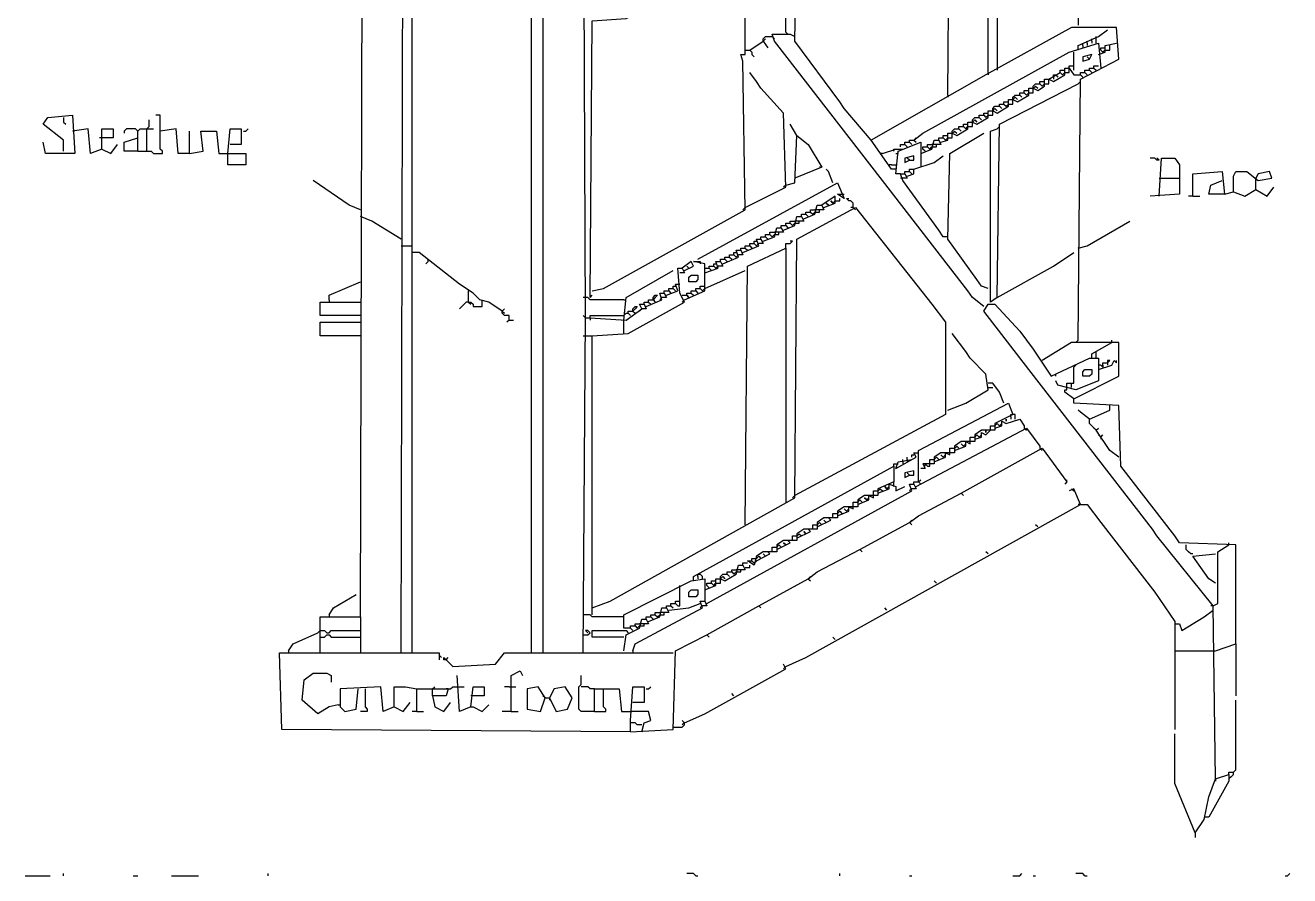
# Model space of a CAD drawing. Extents: x 0 to 9.8, y 0 to 10.1.
# Drawn here: x 0.62 to 9.54, y 0 to 6 of the extents above; entities that cross this region are included whole.
import ezdxf

# ---------------------------------------------------------------- set-up
doc = ezdxf.new("R2010")
doc.units = 0
doc.header["$MEASUREMENT"] = 0
doc.layers.add('PFV', color=7, linetype='Continuous')

msp = doc.modelspace()

# ---------------------------------------------------------------- linework, layer by layer
at = {"layer": 'PFV', "color": 0}
for points in [[(2.984127, 1.825397, 0), (3, 8.126984, 0), (3.285714, 8.126984, 0), (3.285714, 8.15873, 0), (3.349206, 8.15873, 0), (3.333333, 7.47619, 0)], [(4.571429, 3.936508, 0), (4.555556, 8, 0), (4.619048, 8.015873, 0), (4.603175, 6.285714, 0), (4.857143, 6.301587, 0), (6.777778, 7.365079, 0), (8.015873, 8.047619, 0), (8.031746, 7.857143, 0), (8.047619, 6, 0)], [(3.269841, 1.571429, 0), (3.285714, 7.444444, 0), (3.396825, 7.460317, 0), (3.396825, 7.507937, 0), (3.428571, 7.507937, 0), (3.460317, 7.492063, 0), (3.539683, 7.539683, 0), (3.555556, 7.603175, 0), (3.587302, 7.603175, 0), (3.603175, 7.571429, 0), (3.539683, 7.571429, 0)], [(3.349206, 1.571429, 0), (3.349206, 7.444444, 0)], [(4.190476, 1.571429, 0), (4.190476, 7.412698, 0), (4.206349, 7.428571, 0), (4.269841, 7.428571, 0), (4.269841, 1.571429, 0)], [(7.126984, 5.507937, 0), (7.142857, 7.333333, 0), (7.428571, 7.47619, 0), (7.47619, 7.492063, 0), (7.47619, 5.698413, 0)], [(7.412698, 5.666667, 0), (7.412698, 7.460317, 0)], [(8.047619, 3.777778, 0), (8.063492, 5.619048, 0), (8.333333, 5.761905, 0), (8.31746, 5.984127, 0), (8, 5.984127, 0), (7.396825, 5.650794, 0), (6.587302, 5.190476, 0), (6.396825, 5.412698, 0), (6.365079, 5.460317, 0), (6.047619, 5.888889, 0), (6.063492, 6.730159, 0), (6.761905, 7.111111, 0), (6.761905, 7.31746, 0), (6.936508, 7.380952, 0), (6.936508, 7.206349, 0), (6.761905, 7.142857, 0)], [(4.603175, 4.079365, 0), (4.619048, 6.031746, 0), (4.857143, 6.047619, 0), (5.269841, 6.269841, 0), (5.269841, 6.31746, 0), (5.539683, 6.428571, 0), (6, 6.68254, 0), (6.047619, 6.698413, 0)], [(5.984127, 5.952381, 0), (5.984127, 6.666667, 0)], [(4.619048, 4.126984, 0), (4.698413, 4.142857, 0), (5.698413, 4.698413, 0), (5.68254, 5.746032, 0), (5.666667, 5.793651, 0), (5.698413, 5.793651, 0), (5.698413, 6.507937, 0)], [(5.730159, 5.825397, 0), (5.825397, 5.888889, 0), (5.857143, 5.84127, 0)], [(5.825397, 5.888889, 0), (5.825397, 5.904762, 0), (5.84127, 5.920635, 0), (5.888889, 5.920635, 0)], [(5.825397, 5.888889, 0), (5.84127, 5.904762, 0)], [(7.380952, 4.015873, 0), (7.301587, 4.079365, 0), (7.269841, 4.126984, 0), (6.666667, 4.904762, 0), (6.285714, 5.396825, 0), (5.904762, 5.888889, 0), (5.888889, 5.936508, 0), (6.015873, 5.936508, 0), (6.047619, 5.920635, 0)], [(5.888889, 5.920635, 0), (5.904762, 5.904762, 0)], [(5.984127, 5.952381, 0), (6, 5.936508, 0)], [(8.047619, 5.825397, 0), (8.047619, 5.857143, 0), (8.190476, 5.920635, 0), (8.253968, 5.968254, 0)], [(8.111111, 5.873016, 0), (8.111111, 5.888889, 0)], [(8.142857, 5.888889, 0), (8.142857, 5.904762, 0)], [(8.142857, 5.888889, 0), (8.142857, 5.873016, 0)], [(8.174603, 5.904762, 0), (8.174603, 5.920635, 0)], [(8.174603, 5.873016, 0), (8.174603, 5.904762, 0)], [(5.698413, 5.825397, 0), (5.730159, 5.825397, 0), (5.746032, 5.809524, 0), (5.746032, 5.793651, 0), (5.761905, 5.777778, 0)], [(6.888889, 5.190476, 0), (6.952381, 5.238095, 0), (7.984127, 5.809524, 0), (8.190476, 5.873016, 0), (8.206349, 5.698413, 0)], [(8.015873, 5.68254, 0), (8.015873, 5.809524, 0)], [(8.079365, 5.857143, 0), (8.079365, 5.873016, 0)], [(8.079365, 5.857143, 0), (8.079365, 5.84127, 0)], [(8.111111, 5.873016, 0), (8.111111, 5.857143, 0)], [(8.190476, 5.793651, 0), (8.238095, 5.809524, 0), (8.238095, 5.857143, 0), (8.31746, 5.873016, 0)], [(8.222222, 5.809524, 0), (8.206349, 5.825397, 0), (8.206349, 5.84127, 0), (8.238095, 5.84127, 0)], [(8.238095, 5.825397, 0), (8.222222, 5.809524, 0)], [(8.238095, 5.825397, 0), (8.269841, 5.825397, 0), (8.269841, 5.857143, 0)], [(7.984127, 5.698413, 0), (7.984127, 5.714286, 0), (8.015873, 5.714286, 0)], [(8.126984, 5.761905, 0), (8.142857, 5.793651, 0), (8.079365, 5.777778, 0), (8.079365, 5.746032, 0), (8.126984, 5.761905, 0), (8.111111, 5.777778, 0)], [(8.15873, 5.698413, 0), (8.15873, 5.714286, 0), (8.190476, 5.714286, 0)], [(5.698413, 4.714286, 0), (5.984127, 4.857143, 0), (5.968254, 5.380952, 0), (5.809524, 5.555556, 0), (5.777778, 5.603175, 0), (5.730159, 5.666667, 0)], [(7.079365, 5.174603, 0), (7.126984, 5.190476, 0), (7.126984, 5.238095, 0), (7.15873, 5.238095, 0), (7.190476, 5.222222, 0), (7.269841, 5.269841, 0), (7.269841, 5.31746, 0), (7.301587, 5.31746, 0), (7.333333, 5.301587, 0), (7.412698, 5.349206, 0), (7.412698, 5.396825, 0), (7.444444, 5.396825, 0), (7.47619, 5.380952, 0), (7.555556, 5.428571, 0), (7.555556, 5.47619, 0), (7.587302, 5.47619, 0), (7.619048, 5.460317, 0), (7.698413, 5.507937, 0), (7.698413, 5.555556, 0), (7.730159, 5.555556, 0), (7.761905, 5.539683, 0), (7.809524, 5.571429, 0), (7.809524, 5.619048, 0), (7.84127, 5.619048, 0), (7.873016, 5.603175, 0), (7.952381, 5.650794, 0), (7.952381, 5.698413, 0), (7.984127, 5.698413, 0), (8.015873, 5.650794, 0), (8.063492, 5.650794, 0), (8.079365, 5.634921, 0)], [(7.412698, 5.666667, 0), (7.412698, 5.650794, 0)], [(7.47619, 5.698413, 0), (7.47619, 5.68254, 0)], [(7.84127, 5.619048, 0), (7.920635, 5.666667, 0), (7.936508, 5.650794, 0), (7.952381, 5.666667, 0)], [(7.873016, 5.634921, 0), (7.873016, 5.650794, 0), (7.888889, 5.650794, 0)], [(7.873016, 5.634921, 0), (7.873016, 5.619048, 0)], [(7.888889, 5.650794, 0), (7.904762, 5.634921, 0)], [(7.920635, 5.666667, 0), (7.920635, 5.68254, 0), (7.952381, 5.68254, 0)], [(7.952381, 5.666667, 0), (7.984127, 5.666667, 0), (7.984127, 5.698413, 0)], [(8.063492, 5.650794, 0), (8.063492, 5.666667, 0), (8.095238, 5.666667, 0), (8.111111, 5.650794, 0)], [(8.095238, 5.666667, 0), (8.095238, 5.68254, 0), (8.126984, 5.68254, 0), (8.142857, 5.666667, 0)], [(8.126984, 5.68254, 0), (8.126984, 5.698413, 0), (8.15873, 5.698413, 0), (8.174603, 5.68254, 0)], [(7.47619, 4.079365, 0), (7.492063, 5.301587, 0), (8.047619, 5.587302, 0)], [(7.666667, 5.52381, 0), (7.666667, 5.539683, 0), (7.698413, 5.539683, 0)], [(7.698413, 5.52381, 0), (7.730159, 5.52381, 0), (7.730159, 5.555556, 0)], [(7.730159, 5.555556, 0), (7.730159, 5.571429, 0), (7.746032, 5.587302, 0), (7.777778, 5.587302, 0), (7.793651, 5.571429, 0), (7.809524, 5.587302, 0)], [(7.730159, 5.555556, 0), (7.746032, 5.571429, 0), (7.761905, 5.555556, 0)], [(7.777778, 5.587302, 0), (7.777778, 5.603175, 0), (7.809524, 5.603175, 0)], [(7.809524, 5.587302, 0), (7.84127, 5.587302, 0), (7.84127, 5.619048, 0)], [(8.047619, 5.587302, 0), (8.063492, 5.603175, 0)], [(7.126984, 5.507937, 0), (7.126984, 5.492063, 0)], [(7.492063, 5.428571, 0), (7.492063, 5.444444, 0), (7.52381, 5.444444, 0), (7.539683, 5.428571, 0), (7.555556, 5.444444, 0)], [(7.52381, 5.444444, 0), (7.52381, 5.460317, 0), (7.555556, 5.460317, 0)], [(7.555556, 5.444444, 0), (7.587302, 5.444444, 0), (7.587302, 5.47619, 0)], [(7.587302, 5.47619, 0), (7.587302, 5.492063, 0), (7.603175, 5.507937, 0), (7.634921, 5.507937, 0), (7.650794, 5.492063, 0)], [(7.587302, 5.47619, 0), (7.603175, 5.492063, 0), (7.619048, 5.47619, 0)], [(7.634921, 5.507937, 0), (7.634921, 5.52381, 0), (7.666667, 5.52381, 0), (7.68254, 5.507937, 0), (7.698413, 5.52381, 0)], [(0.888889, 5.111111, 0), (0.888889, 5.190476, 0), (0.746032, 5.301587, 0), (0.777778, 5.349206, 0), (0.952381, 5.365079, 0), (0.968254, 5.095238, 0), (0.857143, 5.095238, 0), (0.761905, 5.095238, 0), (0.746032, 5.174603, 0)], [(1.777778, 5.095238, 0), (1.698413, 5.095238, 0), (1.68254, 5.269841, 0), (1.571429, 5.253968, 0), (1.571429, 5.365079, 0), (1.539683, 5.365079, 0)], [(7.349206, 5.349206, 0), (7.349206, 5.365079, 0), (7.380952, 5.365079, 0), (7.396825, 5.349206, 0), (7.412698, 5.365079, 0)], [(7.380952, 5.365079, 0), (7.380952, 5.380952, 0), (7.412698, 5.380952, 0)], [(7.412698, 5.365079, 0), (7.444444, 5.365079, 0), (7.444444, 5.396825, 0)], [(7.444444, 5.396825, 0), (7.444444, 5.412698, 0), (7.460317, 5.428571, 0), (7.492063, 5.428571, 0), (7.507937, 5.412698, 0)], [(7.444444, 5.396825, 0), (7.460317, 5.412698, 0), (7.47619, 5.396825, 0)], [(0.888889, 5.349206, 0), (0.888889, 5.31746, 0), (0.904762, 5.301587, 0)], [(1.15873, 5.126984, 0), (1.079365, 5.095238, 0), (1.063492, 5.269841, 0), (0.952381, 5.253968, 0)], [(1.15873, 5.126984, 0), (1.15873, 5.269841, 0), (1.238095, 5.269841, 0), (1.238095, 5.206349, 0), (1.142857, 5.206349, 0)], [(1.412698, 5.253968, 0), (1.396825, 5.269841, 0), (1.333333, 5.269841, 0), (1.31746, 5.253968, 0), (1.31746, 5.238095, 0)], [(1.412698, 5.111111, 0), (1.412698, 5.253968, 0), (1.428571, 5.269841, 0), (1.52381, 5.269841, 0)], [(1.47619, 5.269841, 0), (1.492063, 5.285714, 0), (1.492063, 5.333333, 0)], [(1.47619, 5.111111, 0), (1.47619, 5.269841, 0)], [(2.047619, 5.095238, 0), (2.063492, 5.269841, 0), (2.142857, 5.269841, 0), (2.142857, 5.15873, 0), (2.063492, 5.15873, 0)], [(2.15873, 5.253968, 0), (2.174603, 5.253968, 0), (2.190476, 5.269841, 0)], [(6.063492, 5.222222, 0), (6.015873, 5.301587, 0)], [(7.15873, 5.238095, 0), (7.15873, 5.253968, 0), (7.174603, 5.269841, 0), (7.206349, 5.269841, 0), (7.222222, 5.253968, 0)], [(7.206349, 5.269841, 0), (7.206349, 5.285714, 0), (7.238095, 5.285714, 0), (7.253968, 5.269841, 0), (7.269841, 5.285714, 0)], [(7.238095, 5.285714, 0), (7.238095, 5.301587, 0), (7.269841, 5.301587, 0)], [(7.269841, 5.285714, 0), (7.301587, 5.285714, 0), (7.301587, 5.31746, 0)], [(7.301587, 5.31746, 0), (7.301587, 5.333333, 0), (7.31746, 5.349206, 0), (7.349206, 5.349206, 0), (7.365079, 5.333333, 0)], [(7.301587, 5.31746, 0), (7.31746, 5.333333, 0), (7.333333, 5.31746, 0)], [(7.47619, 4.079365, 0), (7.428571, 4.047619, 0), (7.428571, 5.253968, 0), (7.47619, 5.269841, 0)], [(7.47619, 5.269841, 0), (7.492063, 5.285714, 0)], [(1.412698, 5.111111, 0), (1.31746, 5.111111, 0), (1.31746, 5.174603, 0), (1.412698, 5.206349, 0)], [(1.412698, 5.111111, 0), (1.507937, 5.111111, 0), (1.52381, 5.095238, 0), (1.587302, 5.095238, 0), (1.587302, 5.111111, 0), (1.571429, 5.126984, 0), (1.571429, 5.253968, 0)], [(1.777778, 5.095238, 0), (1.777778, 5.253968, 0)], [(1.777778, 5.095238, 0), (1.873016, 5.111111, 0), (1.857143, 5.253968, 0), (1.968254, 5.253968, 0), (1.984127, 5.095238, 0), (2.174603, 5.095238, 0), (2.174603, 5.015873, 0), (2.047619, 5.015873, 0), (2.047619, 5.095238, 0)], [(5.984127, 4.873016, 0), (6.047619, 4.888889, 0), (6.063492, 5.222222, 0), (6.142857, 5.15873, 0), (6.238095, 5, 0), (6.047619, 4.920635, 0)], [(6.761905, 4.984127, 0), (6.730159, 4.984127, 0), (6.698413, 5.031746, 0), (6.587302, 5.190476, 0)], [(6.793651, 4.952381, 0), (6.761905, 4.952381, 0), (6.777778, 5.111111, 0), (6.936508, 5.174603, 0), (6.936508, 5, 0)], [(6.825397, 5.15873, 0), (6.825397, 5.174603, 0), (6.857143, 5.174603, 0), (6.873016, 5.15873, 0)], [(6.857143, 5.174603, 0), (6.857143, 5.190476, 0), (6.888889, 5.190476, 0), (6.904762, 5.174603, 0)], [(6.888889, 5.190476, 0), (6.904762, 5.206349, 0)], [(6.936508, 5.095238, 0), (7.015873, 5.126984, 0), (7.031746, 5.190476, 0), (7.063492, 5.190476, 0), (7.079365, 5.15873, 0), (7.015873, 5.15873, 0)], [(7.063492, 5.190476, 0), (7.063492, 5.206349, 0), (7.095238, 5.206349, 0), (7.111111, 5.190476, 0), (7.126984, 5.206349, 0)], [(7.095238, 5.206349, 0), (7.095238, 5.222222, 0), (7.126984, 5.222222, 0)], [(7.412698, 4.142857, 0), (7.365079, 4.15873, 0), (7.333333, 4.206349, 0), (7.126984, 4.492063, 0), (7.142857, 5.095238, 0), (7.380952, 5.238095, 0)], [(7.126984, 5.206349, 0), (7.15873, 5.206349, 0), (7.15873, 5.238095, 0)], [(7.15873, 5.238095, 0), (7.174603, 5.253968, 0), (7.190476, 5.238095, 0)], [(1.15873, 5.126984, 0), (1.222222, 5.095238, 0), (1.269841, 5.15873, 0)], [(6.666667, 5.095238, 0), (6.650794, 5.095238, 0)], [(6.666667, 5.095238, 0), (6.761905, 5.126984, 0), (6.809524, 5.126984, 0)], [(6.746032, 5.111111, 0), (6.746032, 5.126984, 0), (6.761905, 5.126984, 0)], [(6.761905, 5.095238, 0), (6.777778, 5.095238, 0), (6.777778, 5.111111, 0)], [(6.793651, 5.142857, 0), (6.793651, 5.15873, 0), (6.825397, 5.15873, 0), (6.84127, 5.142857, 0)], [(6.968254, 5.111111, 0), (6.952381, 5.126984, 0), (6.952381, 5.142857, 0), (6.984127, 5.142857, 0), (7, 5.126984, 0), (7.015873, 5.142857, 0)], [(6.984127, 5.142857, 0), (6.984127, 5.15873, 0), (7.015873, 5.15873, 0)], [(7.015873, 5.142857, 0), (7.047619, 5.142857, 0), (7.047619, 5.15873, 0)], [(6.238095, 5, 0), (6.222222, 5, 0)], [(6.730159, 5.015873, 0), (6.714286, 5.015873, 0)], [(6.730159, 5.015873, 0), (6.761905, 5.015873, 0)], [(6.857143, 5.047619, 0), (6.888889, 5.047619, 0), (6.888889, 5.079365, 0), (6.825397, 5.063492, 0), (6.825397, 5.031746, 0), (6.857143, 5.047619, 0), (6.84127, 5.063492, 0)], [(6.84127, 4.936508, 0), (6.888889, 4.952381, 0), (6.888889, 4.984127, 0), (7.031746, 5.031746, 0), (7.095238, 5.079365, 0)], [(8.619048, 4.793651, 0), (8.634921, 5.063492, 0), (8.730159, 5.063492, 0), (8.761905, 5.015873, 0), (8.761905, 4.809524, 0), (8.555556, 4.793651, 0)], [(8.619048, 5.047619, 0), (8.603175, 5.047619, 0), (8.587302, 5.063492, 0), (8.555556, 5.063492, 0)], [(8.619048, 5.047619, 0), (8.603175, 5.063492, 0)], [(6.31746, 4.888889, 0), (6.285714, 4.968254, 0), (6.269841, 4.984127, 0)], [(7.126984, 4.507937, 0), (7.095238, 4.507937, 0), (7.063492, 4.555556, 0), (6.809524, 4.904762, 0), (6.793651, 4.952381, 0), (6.825397, 4.952381, 0), (6.84127, 4.920635, 0), (6.809524, 4.920635, 0)], [(6.809524, 4.920635, 0), (6.793651, 4.920635, 0)], [(6.825397, 4.952381, 0), (6.825397, 4.968254, 0), (6.857143, 4.968254, 0), (6.873016, 4.952381, 0)], [(6.857143, 4.968254, 0), (6.857143, 4.984127, 0), (6.888889, 4.984127, 0)], [(8.619048, 4.920635, 0), (8.761905, 4.920635, 0)], [(8.857143, 4.793651, 0), (8.857143, 4.952381, 0), (9.063492, 4.968254, 0), (9.079365, 4.809524, 0), (8.968254, 4.809524, 0), (8.984127, 4.873016, 0), (9.063492, 4.904762, 0)], [(9.079365, 4.809524, 0), (9.142857, 4.825397, 0), (9.142857, 4.936508, 0), (9.15873, 4.968254, 0), (9.238095, 4.968254, 0), (9.31746, 4.904762, 0), (9.412698, 4.920635, 0), (9.396825, 4.968254, 0), (9.31746, 4.952381, 0), (9.301587, 4.920635, 0)], [(9.301587, 4.84127, 0), (9.301587, 4.920635, 0)], [(2.984127, 4.698413, 0), (2.904762, 4.730159, 0), (2.650794, 4.904762, 0)], [(5.365079, 4.349206, 0), (6.349206, 4.888889, 0), (6.396825, 4.777778, 0), (6.349206, 4.809524, 0), (6.380952, 4.809524, 0)], [(5.984127, 4.873016, 0), (5.968254, 4.857143, 0)], [(9.142857, 4.825397, 0), (9.222222, 4.793651, 0), (9.301587, 4.84127, 0), (9.380952, 4.793651, 0), (9.428571, 4.857143, 0)], [(6.111111, 4.634921, 0), (6.190476, 4.666667, 0), (6.206349, 4.730159, 0), (6.238095, 4.730159, 0), (6.253968, 4.698413, 0), (6.190476, 4.698413, 0)], [(6.253968, 4.714286, 0), (6.333333, 4.746032, 0), (6.333333, 4.793651, 0), (6.238095, 4.730159, 0)], [(6.285714, 4.730159, 0), (6.269841, 4.746032, 0)], [(6.269841, 4.746032, 0), (6.285714, 4.730159, 0)], [(6.31746, 4.746032, 0), (6.301587, 4.761905, 0)], [(6.301587, 4.761905, 0), (6.31746, 4.746032, 0), (6.333333, 4.761905, 0)], [(6.333333, 4.761905, 0), (6.365079, 4.761905, 0), (6.365079, 4.777778, 0)], [(6.380952, 4.809524, 0), (6.396825, 4.809524, 0)], [(6.460317, 4.714286, 0), (6.460317, 4.746032, 0), (6.444444, 4.761905, 0), (6.428571, 4.761905, 0), (6.412698, 4.777778, 0), (6.428571, 4.777778, 0)], [(8.857143, 4.793651, 0), (8.825397, 4.793651, 0)], [(8.857143, 4.793651, 0), (8.904762, 4.793651, 0)], [(3.269841, 4.492063, 0), (3.063492, 4.619048, 0), (2.984127, 4.650794, 0)], [(4.619048, 1.888889, 0), (4.746032, 1.936508, 0), (6.047619, 2.666667, 0), (6.063492, 4.492063, 0), (6.47619, 4.714286, 0), (7.015873, 4.031746, 0), (7.111111, 3.904762, 0), (7.111111, 3.253968, 0), (6.047619, 2.68254, 0)], [(5.698413, 4.714286, 0), (5.68254, 4.698413, 0)], [(5.968254, 4.555556, 0), (6.047619, 4.587302, 0), (6.063492, 4.650794, 0), (6.095238, 4.650794, 0), (6.111111, 4.619048, 0), (6.047619, 4.619048, 0)], [(6.095238, 4.650794, 0), (6.095238, 4.666667, 0), (6.126984, 4.666667, 0), (6.142857, 4.650794, 0)], [(6.126984, 4.666667, 0), (6.126984, 4.68254, 0), (6.15873, 4.68254, 0), (6.174603, 4.666667, 0), (6.190476, 4.68254, 0)], [(6.15873, 4.68254, 0), (6.15873, 4.698413, 0), (6.190476, 4.698413, 0)], [(6.190476, 4.68254, 0), (6.222222, 4.68254, 0), (6.222222, 4.698413, 0)], [(6.460317, 4.714286, 0), (6.444444, 4.714286, 0)], [(6.460317, 4.714286, 0), (6.47619, 4.698413, 0)], [(5.825397, 4.47619, 0), (5.904762, 4.507937, 0), (5.920635, 4.571429, 0), (5.952381, 4.571429, 0), (5.968254, 4.539683, 0), (5.904762, 4.539683, 0)], [(5.952381, 4.571429, 0), (5.952381, 4.587302, 0), (5.984127, 4.587302, 0), (6, 4.571429, 0)], [(5.984127, 4.587302, 0), (5.984127, 4.603175, 0), (6.015873, 4.603175, 0), (6.031746, 4.587302, 0), (6.047619, 4.603175, 0)], [(6.015873, 4.603175, 0), (6.015873, 4.619048, 0), (6.047619, 4.619048, 0)], [(6.047619, 4.603175, 0), (6.079365, 4.603175, 0), (6.079365, 4.619048, 0)], [(8.047619, 4.428571, 0), (8.111111, 4.444444, 0), (8.412698, 4.619048, 0)], [(5.68254, 4.396825, 0), (5.793651, 4.444444, 0), (5.777778, 4.492063, 0), (5.809524, 4.492063, 0), (5.825397, 4.460317, 0), (5.793651, 4.460317, 0)], [(5.761905, 4.460317, 0), (5.761905, 4.47619, 0), (5.777778, 4.47619, 0)], [(5.809524, 4.492063, 0), (5.809524, 4.507937, 0), (5.84127, 4.507937, 0), (5.857143, 4.492063, 0)], [(5.84127, 4.507937, 0), (5.84127, 4.52381, 0), (5.873016, 4.52381, 0), (5.888889, 4.507937, 0), (5.904762, 4.52381, 0)], [(5.873016, 4.52381, 0), (5.873016, 4.539683, 0), (5.904762, 4.539683, 0)], [(5.904762, 4.52381, 0), (5.936508, 4.52381, 0), (5.936508, 4.539683, 0)], [(5.984127, 4.428571, 0), (5.984127, 4.460317, 0), (6.015873, 4.460317, 0), (6.031746, 4.47619, 0), (6.015873, 4.47619, 0)], [(3.269841, 4.444444, 0), (3.349206, 4.444444, 0)], [(3.984127, 3.984127, 0), (3.888889, 4.047619, 0), (3.825397, 4.063492, 0), (3.777778, 4.111111, 0), (3.68254, 4.174603, 0), (3.396825, 4.396825, 0), (3.349206, 4.396825, 0)], [(5.539683, 4.31746, 0), (5.650794, 4.365079, 0), (5.634921, 4.412698, 0), (5.666667, 4.412698, 0), (5.68254, 4.380952, 0), (5.650794, 4.380952, 0)], [(5.587302, 4.365079, 0), (5.587302, 4.380952, 0), (5.619048, 4.380952, 0), (5.634921, 4.365079, 0), (5.650794, 4.380952, 0)], [(5.619048, 4.380952, 0), (5.619048, 4.396825, 0), (5.634921, 4.396825, 0)], [(5.666667, 4.412698, 0), (5.666667, 4.428571, 0), (5.698413, 4.428571, 0), (5.714286, 4.412698, 0)], [(5.698413, 4.428571, 0), (5.698413, 4.444444, 0), (5.730159, 4.444444, 0), (5.746032, 4.428571, 0)], [(5.698413, 2.47619, 0), (5.714286, 4.301587, 0), (5.984127, 4.428571, 0), (5.984127, 2.634921, 0)], [(5.730159, 4.444444, 0), (5.730159, 4.460317, 0), (5.761905, 4.460317, 0), (5.777778, 4.444444, 0), (5.793651, 4.460317, 0)], [(7.47619, 4.079365, 0), (7.873016, 4.301587, 0), (8.015873, 4.396825, 0)], [(3.460317, 4.333333, 0), (3.444444, 4.31746, 0)], [(3.460317, 4.333333, 0), (3.460317, 4.349206, 0)], [(4.619048, 1.84127, 0), (4.619048, 3.809524, 0), (4.873016, 3.825397, 0), (5.269841, 4.047619, 0), (5.238095, 4.111111, 0), (5.222222, 4.285714, 0), (5.253968, 4.285714, 0), (5.269841, 4.253968, 0), (5.238095, 4.253968, 0)], [(5.269841, 4.269841, 0), (5.333333, 4.301587, 0), (5.31746, 4.333333, 0), (5.253968, 4.285714, 0)], [(5.269841, 4.063492, 0), (5.412698, 4.126984, 0), (5.412698, 4.31746, 0), (5.333333, 4.333333, 0), (5.380952, 4.333333, 0), (5.380952, 4.31746, 0)], [(5.301587, 4.285714, 0), (5.285714, 4.301587, 0)], [(5.285714, 4.301587, 0), (5.301587, 4.285714, 0)], [(5.412698, 4.253968, 0), (5.507937, 4.285714, 0), (5.492063, 4.333333, 0), (5.52381, 4.333333, 0), (5.539683, 4.301587, 0), (5.507937, 4.301587, 0)], [(5.412698, 4.285714, 0), (5.444444, 4.285714, 0)], [(5.460317, 4.269841, 0), (5.444444, 4.285714, 0), (5.444444, 4.301587, 0), (5.47619, 4.301587, 0), (5.492063, 4.285714, 0), (5.507937, 4.301587, 0)], [(5.444444, 4.285714, 0), (5.460317, 4.269841, 0)], [(5.47619, 4.301587, 0), (5.47619, 4.31746, 0), (5.492063, 4.31746, 0)], [(5.52381, 4.333333, 0), (5.52381, 4.349206, 0), (5.555556, 4.349206, 0), (5.571429, 4.333333, 0)], [(5.555556, 4.349206, 0), (5.555556, 4.365079, 0), (5.587302, 4.365079, 0), (5.603175, 4.349206, 0)], [(4.84127, 3.920635, 0), (4.857143, 4.079365, 0), (5.190476, 4.269841, 0)], [(5.301587, 4.190476, 0), (5.301587, 4.222222, 0), (5.31746, 4.238095, 0), (5.365079, 4.238095, 0), (5.365079, 4.206349, 0), (5.349206, 4.190476, 0), (5.301587, 4.190476, 0)], [(5.412698, 4.142857, 0), (5.698413, 4.269841, 0)], [(2.761905, 4.063492, 0), (2.761905, 4.095238, 0), (2.984127, 4.190476, 0)], [(3.746032, 4.111111, 0), (3.746032, 4.126984, 0)], [(3.746032, 4.047619, 0), (3.746032, 4.111111, 0)], [(5, 4.015873, 0), (5.111111, 4.063492, 0), (5.095238, 4.111111, 0), (5.126984, 4.111111, 0), (5.142857, 4.079365, 0), (5.111111, 4.079365, 0)], [(5.126984, 4.111111, 0), (5.126984, 4.126984, 0), (5.15873, 4.126984, 0), (5.174603, 4.111111, 0)], [(5.142857, 4.095238, 0), (5.222222, 4.126984, 0), (5.206349, 4.174603, 0), (5.238095, 4.174603, 0)], [(5.15873, 4.126984, 0), (5.15873, 4.142857, 0), (5.190476, 4.142857, 0), (5.206349, 4.126984, 0)], [(5.190476, 4.142857, 0), (5.190476, 4.15873, 0), (5.206349, 4.15873, 0)], [(5.301587, 4.079365, 0), (5.285714, 4.095238, 0), (5.285714, 4.111111, 0), (5.31746, 4.111111, 0), (5.333333, 4.095238, 0)], [(5.31746, 4.111111, 0), (5.31746, 4.126984, 0), (5.349206, 4.126984, 0), (5.365079, 4.111111, 0)], [(5.349206, 4.126984, 0), (5.349206, 4.142857, 0), (5.380952, 4.142857, 0), (5.396825, 4.126984, 0), (5.412698, 4.142857, 0)], [(5.380952, 4.142857, 0), (5.380952, 4.15873, 0), (5.412698, 4.15873, 0)], [(2.984127, 3.952381, 0), (2.698413, 3.952381, 0), (2.698413, 4.047619, 0), (2.984127, 4.047619, 0)], [(2.761905, 4.063492, 0), (2.761905, 4.047619, 0)], [(3.746032, 4.047619, 0), (3.730159, 4.047619, 0), (3.714286, 4.031746, 0), (3.698413, 4.015873, 0), (3.68254, 4, 0)], [(3.746032, 4.047619, 0), (3.761905, 4.047619, 0), (3.777778, 4.031746, 0), (3.777778, 4.015873, 0), (3.84127, 4.015873, 0), (3.84127, 4.047619, 0)], [(3.746032, 4.047619, 0), (3.761905, 4.031746, 0)], [(3.84127, 4.047619, 0), (3.84127, 4.063492, 0)], [(4.84127, 4.063492, 0), (4.603175, 4.063492, 0), (4.587302, 4.079365, 0), (4.555556, 4.079365, 0)], [(4.555556, 1.571429, 0), (4.571429, 3.936508, 0), (4.603175, 3.936508, 0), (4.857143, 3.920635, 0), (4.968254, 4, 0), (4.952381, 4.031746, 0), (4.984127, 4.031746, 0), (5, 4, 0), (4.968254, 4, 0)], [(4.603175, 4.079365, 0), (4.619048, 4.095238, 0)], [(4.84127, 4.063492, 0), (4.857143, 4.063492, 0)], [(4.904762, 3.984127, 0), (4.904762, 4, 0), (4.920635, 4.015873, 0), (4.936508, 4.015873, 0), (4.920635, 4, 0), (4.904762, 3.984127, 0)], [(4.984127, 4.031746, 0), (4.984127, 4.047619, 0), (5.015873, 4.047619, 0), (5.031746, 4.031746, 0)], [(5.015873, 4.047619, 0), (5.015873, 4.063492, 0), (5.047619, 4.063492, 0), (5.063492, 4.047619, 0)], [(5.047619, 4.063492, 0), (5.047619, 4.079365, 0), (5.063492, 4.095238, 0), (5.079365, 4.095238, 0), (5.063492, 4.079365, 0), (5.047619, 4.063492, 0)], [(5.111111, 4.079365, 0), (5.095238, 4.063492, 0)], [(5.253968, 4.095238, 0), (5.285714, 4.095238, 0)], [(5.269841, 4.063492, 0), (5.253968, 4.047619, 0)], [(5.285714, 4.095238, 0), (5.301587, 4.079365, 0)], [(9.015873, 0.68254, 0), (9, 1.904762, 0), (8.603175, 2.396825, 0), (8.571429, 2.444444, 0), (8.079365, 3.079365, 0), (7.698413, 3.571429, 0), (7.380952, 3.984127, 0), (7.412698, 4.031746, 0), (7.460317, 4.031746, 0), (7.634921, 3.84127, 0), (7.730159, 3.714286, 0), (7.857143, 3.52381, 0), (8.126984, 3.650794, 0), (8.190476, 3.650794, 0), (8.190476, 3.492063, 0), (8.031746, 3.428571, 0), (7.904762, 3.460317, 0), (7.888889, 3.492063, 0)], [(4.031746, 3.920635, 0), (4.031746, 3.952381, 0), (4, 3.952381, 0), (3.984127, 3.968254, 0), (3.984127, 3.984127, 0), (4, 4, 0)], [(3.984127, 3.984127, 0), (4, 3.968254, 0)], [(4.571429, 3.936508, 0), (4.555556, 3.952381, 0)], [(4.603175, 3.936508, 0), (4.603175, 3.952381, 0), (4.84127, 3.952381, 0)], [(4.603175, 3.936508, 0), (4.603175, 3.920635, 0)], [(4.84127, 3.952381, 0), (4.857143, 3.968254, 0), (4.873016, 3.968254, 0), (4.888889, 3.952381, 0)], [(4.873016, 3.968254, 0), (4.873016, 3.984127, 0), (4.904762, 3.984127, 0), (4.920635, 3.968254, 0)], [(4.968254, 4, 0), (4.952381, 3.984127, 0)], [(2.984127, 3.809524, 0), (2.698413, 3.809524, 0), (2.698413, 3.904762, 0), (2.984127, 3.904762, 0)], [(4.031746, 3.920635, 0), (4.015873, 3.904762, 0)], [(4.031746, 3.920635, 0), (4.063492, 3.920635, 0)], [(4.84127, 3.825397, 0), (4.84127, 3.920635, 0)], [(4.555556, 3.809524, 0), (4.619048, 3.809524, 0)], [(7.126984, 3.285714, 0), (7.253968, 3.333333, 0), (7.412698, 3.428571, 0), (7.396825, 3.539683, 0), (7.285714, 3.650794, 0), (7.253968, 3.698413, 0), (7.15873, 3.825397, 0)], [(9.15873, 1.634921, 0), (9.15873, 2.333333, 0), (8.761905, 2.349206, 0), (8.730159, 2.396825, 0), (8.349206, 2.888889, 0), (8.333333, 3.31746, 0), (8.015873, 3.333333, 0), (8.015873, 3.365079, 0), (8.333333, 3.52381, 0), (8.333333, 3.761905, 0), (8, 3.761905, 0), (7.793651, 3.634921, 0)], [(8.047619, 3.777778, 0), (8.031746, 3.761905, 0)], [(8.142857, 3.650794, 0), (8.142857, 3.68254, 0), (8.285714, 3.761905, 0)], [(8.285714, 3.761905, 0), (8.285714, 3.777778, 0)], [(8.174603, 3.68254, 0), (8.174603, 3.698413, 0)], [(8.174603, 3.650794, 0), (8.174603, 3.68254, 0)], [(7.968254, 3.444444, 0), (7.968254, 3.47619, 0), (8.015873, 3.47619, 0), (8.015873, 3.587302, 0)], [(8.015873, 3.587302, 0), (8.031746, 3.603175, 0)], [(8.079365, 3.52381, 0), (8.079365, 3.555556, 0), (8.095238, 3.571429, 0), (8.142857, 3.571429, 0), (8.142857, 3.539683, 0), (8.126984, 3.52381, 0), (8.079365, 3.52381, 0)], [(8.190476, 3.571429, 0), (8.285714, 3.603175, 0), (8.301587, 3.634921, 0), (8.31746, 3.619048, 0), (8.31746, 3.634921, 0)], [(8.222222, 3.587302, 0), (8.206349, 3.603175, 0), (8.190476, 3.603175, 0)], [(8.222222, 3.587302, 0), (8.222222, 3.619048, 0), (8.253968, 3.619048, 0), (8.269841, 3.634921, 0), (8.253968, 3.634921, 0), (8.253968, 3.619048, 0)], [(8.222222, 3.603175, 0), (8.222222, 3.587302, 0)], [(8.253968, 3.619048, 0), (8.253968, 3.603175, 0)], [(7.888889, 3.52381, 0), (7.888889, 3.539683, 0)], [(7.52381, 3.333333, 0), (7.492063, 3.412698, 0), (7.444444, 3.47619, 0), (7.412698, 3.47619, 0)], [(7.412698, 3.444444, 0), (7.444444, 3.444444, 0)], [(7.952381, 3.428571, 0), (7.968254, 3.428571, 0), (7.968254, 3.444444, 0)], [(8.015873, 3.365079, 0), (7.952381, 3.412698, 0), (7.952381, 3.428571, 0)], [(8, 3.444444, 0), (8, 3.47619, 0)], [(6.920635, 2.777778, 0), (6.920635, 3, 0), (7.555556, 3.333333, 0), (7.587302, 3.253968, 0), (7.460317, 3.190476, 0), (7.460317, 3.142857, 0), (7.365079, 3.142857, 0), (7.31746, 3.111111, 0), (7.31746, 3.063492, 0), (7.222222, 3.063492, 0), (7.174603, 3.031746, 0), (7.174603, 2.984127, 0), (7.079365, 2.984127, 0), (7.031746, 2.952381, 0), (7.031746, 2.904762, 0), (6.952381, 2.904762, 0), (6.968254, 2.873016, 0), (6.936508, 2.873016, 0)], [(8.174603, 3.142857, 0), (8.126984, 3.190476, 0), (8.126984, 3.222222, 0), (8.269841, 3.285714, 0), (8.269841, 3.31746, 0)], [(7.460317, 3.15873, 0), (7.507937, 3.174603, 0), (7.507937, 3.206349, 0), (7.539683, 3.190476, 0), (7.634921, 3.222222, 0), (7.666667, 3.174603, 0), (7.666667, 3.15873, 0)], [(7.539683, 3.206349, 0), (7.539683, 3.222222, 0)], [(7.539683, 3.222222, 0), (7.539683, 3.206349, 0)], [(7.571429, 3.238095, 0), (7.571429, 3.253968, 0), (7.587302, 3.253968, 0)], [(7.571429, 3.238095, 0), (7.571429, 3.222222, 0)], [(7.603175, 3.222222, 0), (7.603175, 3.253968, 0), (7.587302, 3.253968, 0)], [(8.126984, 3.222222, 0), (8.063492, 3.269841, 0), (8.047619, 3.285714, 0)], [(6.904762, 2.746032, 0), (7.68254, 3.15873, 0), (7.777778, 3.031746, 0), (7.777778, 3.015873, 0)], [(7.31746, 3.079365, 0), (7.365079, 3.095238, 0), (7.365079, 3.126984, 0), (7.396825, 3.111111, 0), (7.428571, 3.142857, 0)], [(7.396825, 3.126984, 0), (7.396825, 3.142857, 0)], [(7.396825, 3.142857, 0), (7.396825, 3.126984, 0)], [(7.428571, 3.142857, 0), (7.428571, 3.174603, 0), (7.460317, 3.174603, 0)], [(7.460317, 3.174603, 0), (7.47619, 3.190476, 0), (7.492063, 3.174603, 0), (7.507937, 3.190476, 0)], [(7.666667, 3.15873, 0), (7.68254, 3.142857, 0)], [(8.174603, 3.142857, 0), (8.15873, 3.15873, 0)], [(8.333333, 2.952381, 0), (8.269841, 3, 0), (8.174603, 3.142857, 0), (8.190476, 3.15873, 0)], [(7.174603, 3, 0), (7.253968, 3.031746, 0), (7.253968, 3.063492, 0), (7.285714, 3.047619, 0), (7.285714, 3.063492, 0)], [(7.238095, 3.031746, 0), (7.222222, 3.047619, 0)], [(7.222222, 3.047619, 0), (7.238095, 3.031746, 0), (7.253968, 3.047619, 0)], [(7.285714, 3.063492, 0), (7.285714, 3.095238, 0), (7.31746, 3.095238, 0)], [(7.31746, 3.095238, 0), (7.333333, 3.111111, 0), (7.349206, 3.095238, 0), (7.365079, 3.111111, 0)], [(8.206349, 3.095238, 0), (8.190476, 3.111111, 0)], [(8.206349, 3.095238, 0), (8.222222, 3.111111, 0)], [(8.206349, 3.095238, 0), (8.206349, 3.079365, 0)], [(6.761905, 2.873016, 0), (6.904762, 2.952381, 0), (6.888889, 2.984127, 0), (6.920635, 2.984127, 0)], [(6.84127, 2.936508, 0), (6.84127, 2.952381, 0)], [(6.873016, 2.952381, 0), (6.873016, 2.968254, 0), (6.888889, 2.968254, 0)], [(7.031746, 2.920635, 0), (7.111111, 2.952381, 0), (7.111111, 2.984127, 0), (7.142857, 2.968254, 0), (7.142857, 2.984127, 0)], [(7.031746, 2.936508, 0), (7.047619, 2.952381, 0), (7.063492, 2.936508, 0)], [(7.095238, 2.952381, 0), (7.079365, 2.968254, 0)], [(7.079365, 2.968254, 0), (7.095238, 2.952381, 0), (7.111111, 2.968254, 0)], [(7.142857, 2.984127, 0), (7.142857, 3.015873, 0), (7.174603, 3.015873, 0)], [(7.174603, 3.015873, 0), (7.190476, 3.031746, 0), (7.206349, 3.015873, 0)], [(7.222222, 2.698413, 0), (7.793651, 3.015873, 0), (7.968254, 2.777778, 0)], [(7.777778, 3.015873, 0), (7.793651, 3, 0)], [(5.333333, 2.079365, 0), (5.333333, 2.111111, 0), (6.746032, 2.888889, 0), (6.746032, 2.777778, 0), (6.634921, 2.730159, 0), (6.634921, 2.68254, 0), (6.539683, 2.68254, 0), (6.492063, 2.650794, 0), (6.492063, 2.603175, 0), (6.396825, 2.603175, 0), (6.349206, 2.571429, 0), (6.349206, 2.52381, 0), (6.253968, 2.52381, 0), (6.206349, 2.492063, 0), (6.206349, 2.444444, 0), (6.111111, 2.444444, 0), (6.063492, 2.412698, 0), (6.063492, 2.365079, 0), (5.968254, 2.365079, 0), (5.920635, 2.333333, 0), (5.920635, 2.285714, 0), (5.825397, 2.285714, 0), (5.777778, 2.253968, 0), (5.761905, 2.190476, 0), (5.714286, 2.222222, 0), (5.746032, 2.222222, 0), (5.761905, 2.206349, 0), (5.777778, 2.222222, 0)], [(6.746032, 2.888889, 0), (6.746032, 2.904762, 0), (6.777778, 2.904762, 0)], [(6.761905, 2.873016, 0), (6.777778, 2.920635, 0), (6.873016, 2.936508, 0)], [(6.809524, 2.920635, 0), (6.809524, 2.936508, 0)], [(6.809524, 2.920635, 0), (6.809524, 2.904762, 0)], [(6.857143, 2.825397, 0), (6.888889, 2.825397, 0), (6.888889, 2.857143, 0), (6.825397, 2.84127, 0), (6.825397, 2.809524, 0), (6.857143, 2.825397, 0), (6.84127, 2.84127, 0)], [(6.84127, 2.936508, 0), (6.84127, 2.920635, 0)], [(6.968254, 2.888889, 0), (6.968254, 2.904762, 0), (6.984127, 2.888889, 0), (7, 2.888889, 0), (7, 2.904762, 0)], [(7, 2.904762, 0), (7, 2.936508, 0), (7.031746, 2.936508, 0)], [(6.746032, 2.746032, 0), (6.746032, 2.777778, 0)], [(6.888889, 2.761905, 0), (6.888889, 2.777778, 0), (6.920635, 2.777778, 0), (6.936508, 2.761905, 0)], [(6.920635, 2.777778, 0), (6.936508, 2.793651, 0)], [(7.968254, 2.777778, 0), (7.952381, 2.761905, 0)], [(7.968254, 2.777778, 0), (7.968254, 2.793651, 0)], [(5.428571, 1.920635, 0), (6.873016, 2.714286, 0), (6.857143, 2.761905, 0), (6.888889, 2.761905, 0), (6.904762, 2.730159, 0), (6.873016, 2.730159, 0)], [(6.047619, 2.68254, 0), (6.031746, 2.666667, 0)], [(6.492063, 2.619048, 0), (6.571429, 2.650794, 0), (6.571429, 2.68254, 0), (6.603175, 2.666667, 0), (6.603175, 2.68254, 0)], [(6.603175, 2.68254, 0), (6.603175, 2.714286, 0), (6.634921, 2.714286, 0)], [(6.634921, 2.698413, 0), (6.714286, 2.730159, 0), (6.714286, 2.761905, 0), (6.761905, 2.746032, 0), (6.761905, 2.714286, 0), (6.825397, 2.746032, 0)], [(6.634921, 2.714286, 0), (6.650794, 2.730159, 0), (6.666667, 2.714286, 0)], [(6.698413, 2.730159, 0), (6.68254, 2.746032, 0)], [(6.68254, 2.746032, 0), (6.698413, 2.730159, 0), (6.714286, 2.746032, 0)], [(6.873016, 2.730159, 0), (6.857143, 2.714286, 0)], [(6.857143, 2.492063, 0), (6.920635, 2.539683, 0), (7.222222, 2.698413, 0), (7.238095, 2.68254, 0)], [(8.063492, 2.619048, 0), (8.015873, 2.730159, 0), (7.984127, 2.714286, 0)], [(8, 2.730159, 0), (8.015873, 2.714286, 0)], [(5.984127, 1.47619, 0), (6.126984, 1.539683, 0), (8.063492, 2.619048, 0), (8.111111, 2.619048, 0), (8.206349, 2.492063, 0), (8.587302, 2, 0), (8.730159, 1.793651, 0), (8.730159, 1.031746, 0)], [(6.349206, 2.539683, 0), (6.428571, 2.571429, 0), (6.428571, 2.603175, 0), (6.460317, 2.587302, 0), (6.460317, 2.603175, 0)], [(6.412698, 2.571429, 0), (6.396825, 2.587302, 0)], [(6.396825, 2.587302, 0), (6.412698, 2.571429, 0), (6.428571, 2.587302, 0)], [(6.460317, 2.603175, 0), (6.460317, 2.634921, 0), (6.492063, 2.634921, 0)], [(6.492063, 2.634921, 0), (6.507937, 2.650794, 0), (6.52381, 2.634921, 0)], [(6.555556, 2.650794, 0), (6.539683, 2.666667, 0)], [(6.539683, 2.666667, 0), (6.555556, 2.650794, 0), (6.571429, 2.666667, 0)], [(8.063492, 2.619048, 0), (8.047619, 2.619048, 0)], [(6.206349, 2.460317, 0), (6.301587, 2.507937, 0), (6.285714, 2.52381, 0)], [(6.269841, 2.492063, 0), (6.253968, 2.507937, 0)], [(6.253968, 2.507937, 0), (6.269841, 2.492063, 0)], [(6.31746, 2.52381, 0), (6.31746, 2.555556, 0), (6.349206, 2.555556, 0)], [(6.349206, 2.555556, 0), (6.365079, 2.571429, 0), (6.380952, 2.555556, 0)], [(6.857143, 2.492063, 0), (6.873016, 2.507937, 0)], [(6.063492, 2.380952, 0), (6.15873, 2.428571, 0), (6.142857, 2.444444, 0)], [(6.063492, 2.396825, 0), (6.079365, 2.412698, 0), (6.095238, 2.396825, 0)], [(6.126984, 2.412698, 0), (6.111111, 2.428571, 0)], [(6.111111, 2.428571, 0), (6.126984, 2.412698, 0)], [(6.174603, 2.444444, 0), (6.174603, 2.47619, 0), (6.206349, 2.47619, 0)], [(6.206349, 2.47619, 0), (6.222222, 2.492063, 0), (6.238095, 2.47619, 0)], [(6.507937, 2.301587, 0), (6.857143, 2.492063, 0), (6.873016, 2.47619, 0)], [(7.761905, 2.460317, 0), (7.746032, 2.47619, 0)], [(5.920635, 2.301587, 0), (6.015873, 2.349206, 0), (6, 2.365079, 0)], [(5.920635, 2.31746, 0), (5.936508, 2.333333, 0), (5.952381, 2.31746, 0)], [(5.984127, 2.333333, 0), (5.968254, 2.349206, 0)], [(5.968254, 2.349206, 0), (5.984127, 2.333333, 0)], [(6.031746, 2.365079, 0), (6.031746, 2.396825, 0), (6.063492, 2.396825, 0)], [(8.857143, 2.269841, 0), (8.84127, 2.269841, 0), (8.825397, 2.285714, 0), (8.809524, 2.301587, 0), (8.809524, 2.333333, 0)], [(9, 1.904762, 0), (9.031746, 1.920635, 0), (9.031746, 2.031746, 0), (9.031746, 2.285714, 0), (9.111111, 2.333333, 0)], [(9.111111, 2.333333, 0), (9.111111, 2.349206, 0)], [(5.746032, 2.222222, 0), (5.746032, 2.238095, 0), (5.777778, 2.238095, 0)], [(5.777778, 2.222222, 0), (5.873016, 2.269841, 0), (5.857143, 2.285714, 0)], [(5.777778, 2.238095, 0), (5.793651, 2.253968, 0), (5.809524, 2.238095, 0)], [(5.84127, 2.253968, 0), (5.825397, 2.269841, 0)], [(5.825397, 2.269841, 0), (5.84127, 2.253968, 0)], [(5.888889, 2.285714, 0), (5.888889, 2.31746, 0), (5.920635, 2.31746, 0)], [(6.142857, 2.095238, 0), (6.206349, 2.142857, 0), (6.507937, 2.301587, 0), (6.52381, 2.285714, 0)], [(7.412698, 2.269841, 0), (7.396825, 2.285714, 0)], [(9.015873, 2.063492, 0), (8.968254, 2.095238, 0), (8.857143, 2.253968, 0), (9.015873, 2.269841, 0)], [(5.412698, 2.015873, 0), (5.492063, 2.047619, 0), (5.492063, 2.095238, 0), (5.52381, 2.095238, 0), (5.555556, 2.079365, 0), (5.634921, 2.126984, 0), (5.650794, 2.190476, 0), (5.68254, 2.190476, 0), (5.698413, 2.15873, 0), (5.634921, 2.15873, 0)], [(5.571429, 2.126984, 0), (5.571429, 2.142857, 0), (5.603175, 2.142857, 0), (5.619048, 2.126984, 0), (5.634921, 2.142857, 0)], [(5.603175, 2.142857, 0), (5.603175, 2.15873, 0), (5.634921, 2.15873, 0)], [(5.634921, 2.142857, 0), (5.666667, 2.142857, 0), (5.666667, 2.15873, 0)], [(5.68254, 2.190476, 0), (5.68254, 2.206349, 0), (5.714286, 2.206349, 0)], [(5.698413, 2.174603, 0), (5.730159, 2.174603, 0), (5.730159, 2.190476, 0)], [(4.888889, 1.746032, 0), (4.84127, 1.746032, 0), (4.84127, 1.84127, 0), (5.31746, 2.079365, 0), (5.412698, 2.095238, 0), (5.412698, 1.936508, 0)], [(5.365079, 2.111111, 0), (5.365079, 2.126984, 0), (5.380952, 2.126984, 0)], [(5.365079, 2.111111, 0), (5.365079, 2.095238, 0)], [(5.396825, 2.095238, 0), (5.396825, 2.111111, 0), (5.380952, 2.126984, 0)], [(5.444444, 2.031746, 0), (5.428571, 2.047619, 0), (5.428571, 2.063492, 0), (5.460317, 2.063492, 0), (5.47619, 2.047619, 0), (5.492063, 2.063492, 0)], [(5.460317, 2.063492, 0), (5.460317, 2.079365, 0), (5.492063, 2.079365, 0)], [(5.492063, 2.063492, 0), (5.52381, 2.063492, 0), (5.52381, 2.095238, 0)], [(5.52381, 2.095238, 0), (5.52381, 2.111111, 0), (5.539683, 2.126984, 0), (5.571429, 2.126984, 0), (5.587302, 2.111111, 0)], [(5.52381, 2.095238, 0), (5.539683, 2.111111, 0), (5.555556, 2.095238, 0)], [(5.793651, 1.904762, 0), (6.142857, 2.095238, 0), (6.15873, 2.079365, 0)], [(6.142857, 2.095238, 0), (6.15873, 2.111111, 0)], [(7.047619, 2.063492, 0), (7.031746, 2.079365, 0)], [(2.761905, 1.84127, 0), (2.793651, 1.888889, 0), (2.952381, 1.984127, 0)], [(5.174603, 1.904762, 0), (5.174603, 1.920635, 0), (5.206349, 1.920635, 0), (5.222222, 1.904762, 0), (5.238095, 1.904762, 0), (5.238095, 2.031746, 0)], [(5.238095, 2.031746, 0), (5.238095, 2.047619, 0)], [(5.301587, 1.968254, 0), (5.301587, 2, 0), (5.31746, 2.015873, 0), (5.365079, 2.015873, 0), (5.365079, 1.984127, 0), (5.349206, 1.968254, 0), (5.301587, 1.968254, 0)], [(4.904762, 1.587302, 0), (4.920635, 1.634921, 0), (5.396825, 1.888889, 0), (5.380952, 1.936508, 0), (5.412698, 1.936508, 0), (5.428571, 1.904762, 0), (5.396825, 1.904762, 0)], [(5.015873, 1.793651, 0), (5.095238, 1.825397, 0), (5.111111, 1.888889, 0), (5.142857, 1.888889, 0), (5.15873, 1.857143, 0), (5.095238, 1.857143, 0)], [(5.142857, 1.888889, 0), (5.142857, 1.904762, 0), (5.174603, 1.904762, 0), (5.190476, 1.888889, 0)], [(5.15873, 1.873016, 0), (5.301587, 1.888889, 0), (5.380952, 1.920635, 0)], [(5.206349, 1.920635, 0), (5.206349, 1.936508, 0), (5.238095, 1.936508, 0)], [(5.396825, 1.904762, 0), (5.380952, 1.888889, 0)], [(5.428571, 1.698413, 0), (5.793651, 1.904762, 0), (5.809524, 1.888889, 0)], [(6.698413, 1.873016, 0), (6.68254, 1.888889, 0)], [(9, 1.904762, 0), (8.984127, 1.904762, 0)], [(2.698413, 1.571429, 0), (2.698413, 1.825397, 0), (2.984127, 1.825397, 0), (2.984127, 1.571429, 0)], [(2.761905, 1.84127, 0), (2.761905, 1.825397, 0)], [(4.84127, 1.825397, 0), (4.619048, 1.825397, 0), (4.603175, 1.84127, 0), (4.555556, 1.84127, 0)], [(4.84127, 1.587302, 0), (4.857143, 1.698413, 0), (4.952381, 1.746032, 0), (4.968254, 1.809524, 0), (5, 1.809524, 0), (5.015873, 1.777778, 0), (4.952381, 1.777778, 0)], [(5, 1.809524, 0), (5, 1.825397, 0), (5.031746, 1.825397, 0), (5.047619, 1.809524, 0)], [(5.031746, 1.825397, 0), (5.031746, 1.84127, 0), (5.063492, 1.84127, 0), (5.079365, 1.825397, 0), (5.095238, 1.84127, 0)], [(5.063492, 1.84127, 0), (5.063492, 1.857143, 0), (5.095238, 1.857143, 0)], [(5.095238, 1.84127, 0), (5.126984, 1.84127, 0), (5.126984, 1.857143, 0)], [(8.730159, 1.777778, 0), (8.761905, 1.777778, 0), (8.777778, 1.730159, 0), (8.936508, 1.825397, 0), (9, 1.873016, 0)], [(2.47619, 1.587302, 0), (2.507937, 1.634921, 0), (2.68254, 1.714286, 0)], [(2.68254, 1.714286, 0), (2.698413, 1.730159, 0), (2.730159, 1.730159, 0), (2.746032, 1.714286, 0), (2.761905, 1.714286, 0), (2.777778, 1.730159, 0), (2.984127, 1.730159, 0)], [(2.698413, 1.68254, 0), (2.730159, 1.68254, 0), (2.746032, 1.698413, 0), (2.761905, 1.698413, 0), (2.777778, 1.68254, 0), (2.984127, 1.68254, 0)], [(4.555556, 1.698413, 0), (4.587302, 1.698413, 0), (4.603175, 1.714286, 0), (4.587302, 1.730159, 0), (4.571429, 1.730159, 0), (4.587302, 1.714286, 0)], [(4.84127, 1.68254, 0), (4.619048, 1.68254, 0), (4.619048, 1.730159, 0), (4.857143, 1.730159, 0), (4.873016, 1.714286, 0)], [(4.904762, 1.730159, 0), (4.888889, 1.746032, 0), (4.888889, 1.761905, 0), (4.920635, 1.761905, 0), (4.936508, 1.746032, 0), (4.952381, 1.761905, 0)], [(4.888889, 1.746032, 0), (4.904762, 1.730159, 0)], [(4.888889, 1.015873, 0), (5.190476, 1.031746, 0), (5.206349, 1.587302, 0), (5.428571, 1.698413, 0), (5.444444, 1.68254, 0)], [(4.920635, 1.761905, 0), (4.920635, 1.777778, 0), (4.952381, 1.777778, 0)], [(4.952381, 1.761905, 0), (4.984127, 1.761905, 0), (4.984127, 1.777778, 0)], [(6.333333, 1.666667, 0), (6.31746, 1.68254, 0)], [(9.015873, 1.587302, 0), (9.15873, 1.634921, 0), (9.15873, 1.269841, 0)], [(4.888889, 1.015873, 0), (2.428571, 1.031746, 0), (2.412698, 1.571429, 0), (3.539683, 1.571429, 0), (3.539683, 1.52381, 0)], [(2.47619, 1.587302, 0), (2.47619, 1.571429, 0)], [(3.555556, 1.539683, 0), (3.539683, 1.555556, 0)], [(3.587302, 1.52381, 0), (3.571429, 1.52381, 0), (3.571429, 1.539683, 0), (3.587302, 1.52381, 0), (3.603175, 1.539683, 0)], [(3.587302, 1.52381, 0), (3.634921, 1.47619, 0), (3.936508, 1.492063, 0), (4, 1.571429, 0), (5.190476, 1.571429, 0)], [(4.904762, 1.587302, 0), (4.904762, 1.571429, 0)], [(8.730159, 1.587302, 0), (9.015873, 1.587302, 0)], [(2.825397, 1.206349, 0), (2.761905, 1.190476, 0), (2.68254, 1.142857, 0), (2.571429, 1.238095, 0), (2.587302, 1.380952, 0), (2.650794, 1.428571, 0), (2.746032, 1.428571, 0), (2.777778, 1.412698, 0), (2.777778, 1.365079, 0)], [(4.047619, 1.15873, 0), (4.047619, 1.412698, 0), (4.111111, 1.444444, 0), (4.126984, 1.412698, 0)], [(5.269841, 1.079365, 0), (5.412698, 1.142857, 0), (5.984127, 1.460317, 0), (5.968254, 1.492063, 0)], [(5.984127, 1.47619, 0), (5.968254, 1.460317, 0)], [(3.761905, 1.190476, 0), (3.68254, 1.15873, 0), (3.666667, 1.412698, 0)], [(4.634921, 1.15873, 0), (4.539683, 1.15873, 0), (4.52381, 1.174603, 0), (4.52381, 1.333333, 0), (4.539683, 1.349206, 0), (4.539683, 1.412698, 0)], [(3.222222, 1.190476, 0), (3.142857, 1.15873, 0), (3.126984, 1.333333, 0), (2.84127, 1.31746, 0), (2.84127, 1.190476, 0), (2.873016, 1.15873, 0), (2.952381, 1.174603, 0), (2.968254, 1.31746, 0)], [(3.015873, 1.31746, 0), (3.015873, 1.190476, 0), (3.031746, 1.174603, 0), (3.031746, 1.15873, 0), (2.984127, 1.15873, 0)], [(3.222222, 1.190476, 0), (3.222222, 1.333333, 0), (3.301587, 1.333333, 0), (3.380952, 1.31746, 0)], [(3.380952, 1.15873, 0), (3.380952, 1.31746, 0), (3.603175, 1.31746, 0), (3.587302, 1.269841, 0), (3.492063, 1.269841, 0), (3.492063, 1.31746, 0)], [(3.492063, 1.31746, 0), (3.507937, 1.333333, 0)], [(3.492063, 1.269841, 0), (3.507937, 1.190476, 0), (3.571429, 1.15873, 0), (3.619048, 1.222222, 0)], [(3.603175, 1.31746, 0), (3.587302, 1.31746, 0)], [(3.603175, 1.31746, 0), (3.619048, 1.31746, 0), (3.634921, 1.333333, 0), (3.666667, 1.333333, 0)], [(3.666667, 1.333333, 0), (3.714286, 1.333333, 0)], [(3.761905, 1.190476, 0), (3.777778, 1.333333, 0), (3.857143, 1.333333, 0), (3.857143, 1.269841, 0), (3.761905, 1.269841, 0)], [(4.031746, 1.333333, 0), (4, 1.333333, 0)], [(4.031746, 1.333333, 0), (4.079365, 1.333333, 0)], [(4.285714, 1.253968, 0), (4.238095, 1.333333, 0), (4.15873, 1.31746, 0), (4.15873, 1.174603, 0), (4.253968, 1.15873, 0), (4.285714, 1.253968, 0), (4.269841, 1.269841, 0)], [(4.285714, 1.253968, 0), (4.31746, 1.253968, 0), (4.365079, 1.15873, 0), (4.444444, 1.174603, 0), (4.47619, 1.253968, 0), (4.428571, 1.333333, 0), (4.349206, 1.31746, 0), (4.31746, 1.253968, 0)], [(4.31746, 1.253968, 0), (4.31746, 1.238095, 0)], [(4.634921, 1.31746, 0), (4.603175, 1.31746, 0), (4.587302, 1.333333, 0), (4.539683, 1.333333, 0)], [(4.634921, 1.15873, 0), (4.634921, 1.31746, 0), (4.809524, 1.31746, 0), (4.825397, 1.15873, 0), (4.888889, 1.15873, 0)], [(4.634921, 1.15873, 0), (4.714286, 1.15873, 0), (4.714286, 1.174603, 0), (4.698413, 1.190476, 0), (4.698413, 1.31746, 0)], [(4.888889, 1.015873, 0), (4.888889, 1.095238, 0), (4.904762, 1.333333, 0), (4.984127, 1.333333, 0), (4.984127, 1.222222, 0), (4.904762, 1.222222, 0)], [(5, 1.31746, 0), (5.015873, 1.31746, 0), (5.031746, 1.333333, 0)], [(5.619048, 1.269841, 0), (5.603175, 1.285714, 0)], [(2.825397, 1.206349, 0), (2.84127, 1.206349, 0)], [(3.222222, 1.190476, 0), (3.285714, 1.15873, 0), (3.333333, 1.222222, 0)], [(3.761905, 1.190476, 0), (3.777778, 1.190476, 0), (3.84127, 1.15873, 0), (3.888889, 1.206349, 0)], [(9.126984, 0.698413, 0), (9.142857, 0.714286, 0), (9.142857, 0.730159, 0), (9.15873, 0.746032, 0), (9.15873, 1.238095, 0)], [(3.380952, 1.15873, 0), (3.349206, 1.15873, 0)], [(3.380952, 1.15873, 0), (3.428571, 1.15873, 0)], [(4.047619, 1.15873, 0), (3.984127, 1.15873, 0)], [(4.047619, 1.15873, 0), (4.095238, 1.15873, 0)], [(4.968254, 1.015873, 0), (4.984127, 1.079365, 0), (5.031746, 1.095238, 0), (5.015873, 1.15873, 0), (4.888889, 1.15873, 0)], [(4.904762, 1.079365, 0), (4.888889, 1.079365, 0)], [(4.968254, 1.063492, 0), (4.936508, 1.063492, 0), (4.920635, 1.079365, 0), (4.904762, 1.079365, 0)], [(5.190476, 1.047619, 0), (5.253968, 1.047619, 0), (5.269841, 1.063492, 0), (5.269841, 1.079365, 0), (5.253968, 1.095238, 0)], [(5.269841, 1.079365, 0), (5.253968, 1.063492, 0)], [(8.873016, 0.301587, 0), (8.730159, 0.650794, 0), (8.730159, 1, 0)], [(8.873016, 0.301587, 0), (8.936508, 0.396825, 0), (8.968254, 0.555556, 0), (9.015873, 0.68254, 0), (9.111111, 0.714286, 0), (9.111111, 0.666667, 0), (8.968254, 0.412698, 0), (8.936508, 0.412698, 0)], [(9.111111, 0.714286, 0), (9.111111, 0.730159, 0), (9.142857, 0.730159, 0)], [(9.015873, 0.68254, 0), (9.015873, 0.666667, 0)], [(9.126984, 0.698413, 0), (9.111111, 0.68254, 0)], [(8.873016, 0.301587, 0), (8.873016, 0.269841, 0)], [(0.619048, 0, 0), (0.793651, 0, 0)], [(0.888889, 0, 0), (0.888889, 0.015873, 0)], [(1.380952, 0, 0), (1.412698, 0, 0)], [(1.650794, 0, 0), (1.84127, 0, 0)], [(2.333333, 0, 0), (2.333333, 0.015873, 0)], [(5.349206, 0, 0), (5.333333, 0.015873, 0), (5.285714, 0.015873, 0)], [(5.349206, 0, 0), (5.365079, 0, 0)], [(6.365079, 0, 0), (6.365079, 0.015873, 0)], [(6.857143, 0, 0), (6.873016, 0, 0)], [(7.587302, 0, 0), (7.634921, 0, 0), (7.650794, 0.015873, 0)], [(7.730159, 0, 0), (7.746032, 0, 0)], [(8.095238, 0, 0), (8.079365, 0.015873, 0), (8.031746, 0.015873, 0)], [(8.095238, 0, 0), (8.111111, 0, 0)], [(9.507937, 0, 0), (9.52381, 0, 0), (9.539683, 0.015873, 0)]]:
    msp.add_polyline3d(points, dxfattribs=at)

doc.saveas('drawing.dxf')
